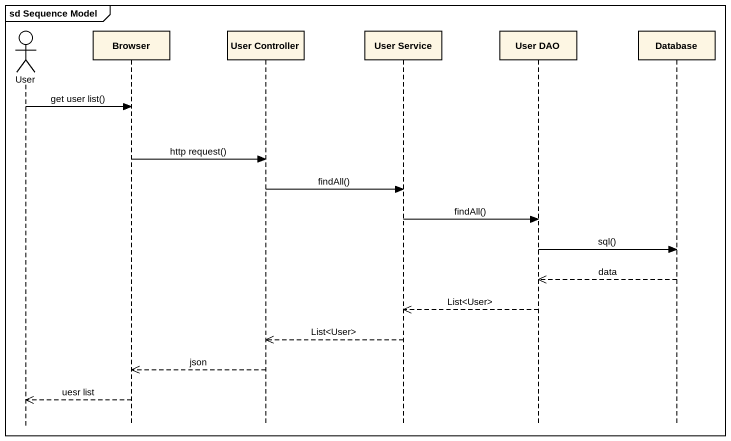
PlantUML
@startuml
mainframe sd Sequence Model
hide footbox
actor User
participant Browser
participant "User Controller" as User_Controller
participant "User Service" as User_Service
participant "User DAO" as User_DAO
participant "Database" as Database_

User -> Browser : get user list()
Browser -> User_Controller : http request()
User_Controller -> User_Service : findAll()
User_Service -> User_DAO : findAll()
User_DAO -> Database_ : sql()
Database_ -->> User_DAO : data
User_DAO -->> User_Service : List<User>
User_Service -->> User_Controller : List<User>
User_Controller -->> Browser : json
Browser -->> User : uesr list
@enduml
